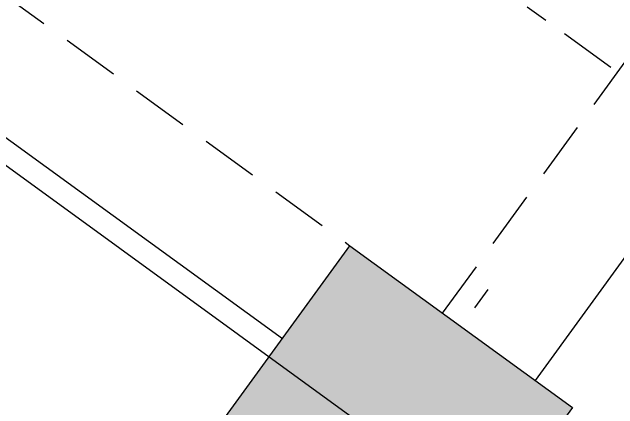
# Model space of a CAD drawing. Header units: millimetres. Extents: x 400392 to 401374, y 4543900 to 4544115.
# Drawn here: x 400709.991 to 400712.633, y 4544054.551 to 4544056.282 of the extents above; entities that cross this region are included whole.
import ezdxf

# ---------------------------------------------------------------- set-up
doc = ezdxf.new("R2010")
doc.units = ezdxf.units.MM
for name, pattern in [('AKS', [3, 2.5, -0.25, 0, -0.25]), ('CENTER', [2, 1.25, -0.25, 0.25, -0.25]), ('HIDDEN', [0.375, 0.25, -0.125])]:
    doc.linetypes.add(name, pattern=pattern)
for name, color, linetype in [('aks prota', 2, 'AKS'), ('kiriş prota', 6, 'Continuous'), ('kolon prota', 1, 'Continuous'), ('kolon tarama prota', 252, 'Continuous'), ('skesit prota', 7, 'Continuous')]:
    doc.layers.add(name, color=color, linetype=linetype)

msp = doc.modelspace()

# ---------------------------------------------------------------- hatches: boundary and pattern name
at = {"layer": 'kolon tarama prota'}
h = msp.add_hatch(color=256, dxfattribs=at)
h.dxf.hatch_style = 1
h.paths.add_polyline_path([(400711.4638, 4544055.2632), (400712.4346, 4544054.5578), (400711.7293, 4544053.587), (400710.7585, 4544054.2923)])

# ---------------------------------------------------------------- linework, layer by layer
at = {"layer": 'aks prota', "ltscale": 10}
for p, q in [((400695.8439, 4544032.7434), (400723.2935, 4544070.5245)), ((400778.0828, 4544006.12), (400702.5791, 4544060.9767))]:
    msp.add_line(p, q, dxfattribs=at)
at = {"layer": 'kiriş prota', "linetype": 'HIDDEN'}
for points in [[(400711.8683, 4544054.9693), (400715.2187, 4544059.5807)], [(400706.8929, 4544058.5841), (400711.4638, 4544055.2632)]]:
    msp.add_lwpolyline(points, dxfattribs=at)
at = {"layer": 'kiriş prota'}
for points in [[(400712.2728, 4544054.6754), (400715.6232, 4544059.2868)], [(400706.599, 4544058.1796), (400711.1699, 4544054.8586)]]:
    msp.add_lwpolyline(points, dxfattribs=at)
at = {"layer": 'kolon prota', "color": 1}
msp.add_lwpolyline([(400711.4638, 4544055.2632), (400712.4346, 4544054.5578), (400711.7293, 4544053.587), (400710.7585, 4544054.2923)], close=True, dxfattribs=at)
at = {"layer": 'skesit prota', "linetype": 'CENTER', "ltscale": 0.2}
msp.add_lwpolyline([(400702.165, 4544063.6239), (400738.9293, 4544036.913), (400738.7966, 4544037.7511), (400738.2676, 4544037.023)], dxfattribs=at)

doc.saveas('drawing.dxf')
